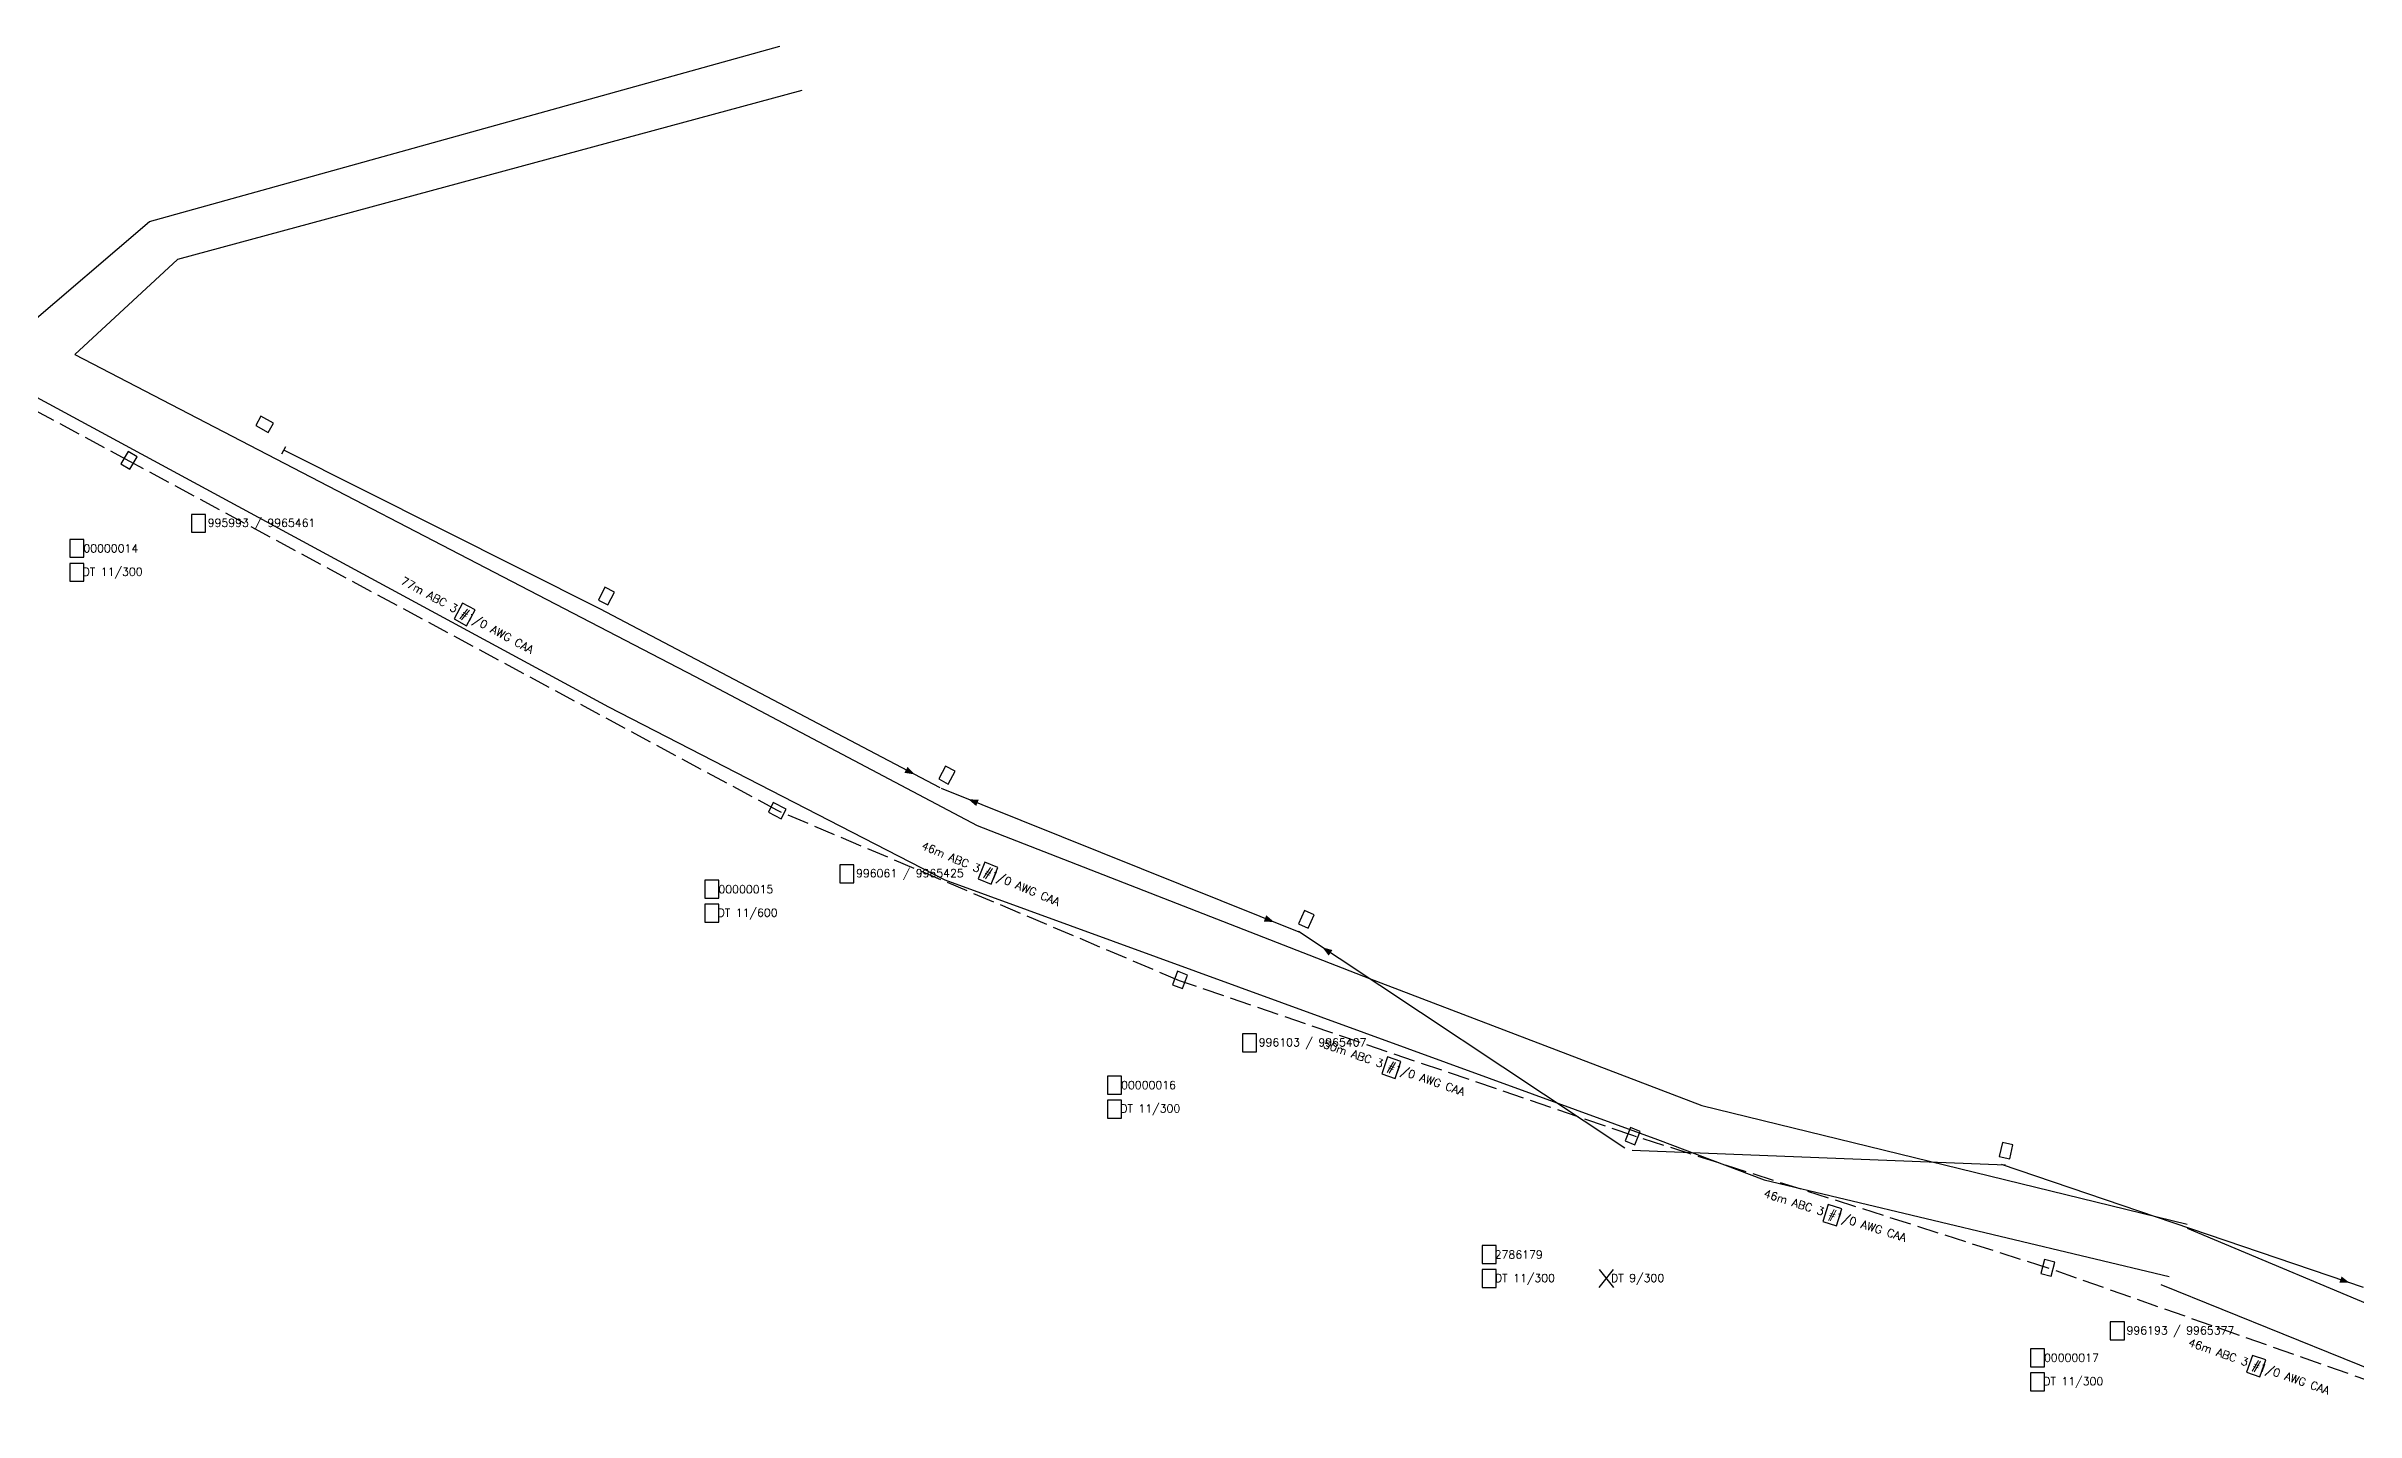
# Model space of a CAD drawing. Extents: x 936087 to 996633, y 9964951 to 10005451.
# Drawn here: x 995984.8 to 996225.3, y 9965362.3 to 9965504.5 of the extents above; entities that cross this region are included whole.
import ezdxf
from ezdxf.enums import TextEntityAlignment as Align

# ---------------------------------------------------------------- set-up
doc = ezdxf.new("R2010")
doc.units = 0
doc.header["$LTSCALE"] = 3
doc.linetypes.add('DASHED', pattern=[1, 0.75, -0.25])
for name, color, linetype in [('ENCABECAMENTO', 5, 'CONTINUOUS'), ('ENCABECAMENTO_PROJ', 1, 'CONTINUOUS'), ('PONTO_GEOGRAFICO', 7, 'CONTINUOUS'), ('PONTO_GEOGRAFICO_PROJ', 6, 'CONTINUOUS'), ('TEXTO_PG_COORD_PROJ', 7, 'CONTINUOUS'), ('TEXTO_PG_NUMERO_PROJ', 7, 'CONTINUOUS'), ('TEXTO_PG_PROJ', 7, 'CONTINUOUS'), ('TEXTO_PG_RETI', 7, 'CONTINUOUS'), ('TEXTO_TP_PROJ', 7, 'CONTINUOUS'), ('TRECHO_PRIMARIO_PROJ', 1, 'DASHED'), ('TRECHO_SECUNDARIO', 1, 'CONTINUOUS')]:
    doc.layers.add(name, color=color, linetype=linetype)
doc.styles.get("Standard").update_dxf_attribs({"font": 'ROMANS', "width": 0.8})

# ---------------------------------------------------------------- blocks, each defined once
blk = doc.blocks.new('002F')
at = {"color": 0}
blk.add_lwpolyline([(-1.11328, 1.5), (-1.11328, -1.5), (1.113281, -1.5), (1.113281, 1.5)], close=True, dxfattribs=at)
blk = doc.blocks.new('004C')
at = {"color": 0}
blk.add_solid([(0, 0), (2.050781, -0.6958), (2.050781, 0.6958)], dxfattribs=at)
blk = doc.blocks.new('0048')
at = {"color": 0}
blk.add_line((0, -0.8789), (0, 0.878906), dxfattribs=at)

msp = doc.modelspace()

# ---------------------------------------------------------------- linework, layer by layer
at = {"layer": 'MUB_PROJ', "color": 84}
for p, q in [((995995.56, 9965486.23), (996061.18, 9965504.47)), ((996061.18, 9965504.47), (996061.18, 9965504.47)), ((996063.49, 9965499.86), (995998.49, 9965482.25)), ((995982.35, 9965474.91), (995995.56, 9965486.23)), ((995998.49, 9965482.25), (995987.8, 9965472.39)), ((995987.8, 9965472.39), (996052.38, 9965438.85)), ((995982.14, 9965468.83), (996043.36, 9965435.7)), ((996052.38, 9965438.85), (996081.73, 9965423.33)), ((996043.36, 9965435.7), (996078.37, 9965417.67)), ((996081.73, 9965423.33), (996122.61, 9965407.4)), ((996078.37, 9965417.67), (996152.59, 9965390.63)), ((996122.61, 9965407.4), (996157.21, 9965394.19)), ((996157.21, 9965394.19), (996207.73, 9965381.82)), ((996152.59, 9965390.63), (996163.7, 9965386.43)), ((996163.7, 9965386.43), (996205.85, 9965376.37)), ((996207.73, 9965381.82), (996207.73, 9965381.82)), ((996207.73, 9965381.4), (996241.7, 9965367.15)), ((996205.01, 9965375.53), (996237.71, 9965362.32)), ((996205.85, 9965376.37), (996205.85, 9965376.37)), ((996205.85, 9965376.37), (996205.85, 9965376.37)), ((996205.85, 9965376.37), (996205.85, 9965376.37))]:
    msp.add_line(p, q, dxfattribs=at)
at = {"layer": 'TEXTO_PG_COORD_PROJ', "color": 6}
for p, q in [((996001.4, 9965455.72), (995999.92, 9965455.72)), ((995999.92, 9965455.72), (995999.92, 9965453.86)), ((995999.92, 9965453.86), (996001.4, 9965453.86)), ((996001.4, 9965453.86), (996001.4, 9965455.72)), ((996068.91, 9965419.24), (996067.43, 9965419.24)), ((996067.43, 9965419.24), (996067.43, 9965417.37)), ((996068.91, 9965417.37), (996068.91, 9965419.24)), ((996067.43, 9965417.37), (996068.91, 9965417.37)), ((996110.84, 9965401.63), (996109.37, 9965401.63)), ((996109.37, 9965401.63), (996109.37, 9965399.76)), ((996110.84, 9965399.76), (996110.84, 9965401.63)), ((996109.37, 9965399.76), (996110.84, 9965399.76)), ((996201.2, 9965371.65), (996199.73, 9965371.65)), ((996199.73, 9965371.65), (996199.73, 9965369.78)), ((996199.73, 9965369.78), (996201.2, 9965369.78)), ((996201.2, 9965369.78), (996201.2, 9965371.65))]:
    msp.add_line(p, q, dxfattribs=at)
at = {"layer": 'TEXTO_PG_NUMERO_PROJ', "color": 6}
for p, q in [((995988.72, 9965453.12), (995987.25, 9965453.12)), ((995987.25, 9965453.12), (995987.25, 9965451.26)), ((995987.25, 9965451.26), (995988.72, 9965451.26)), ((995988.72, 9965451.26), (995988.72, 9965453.12)), ((996054.85, 9965417.63), (996053.37, 9965417.63)), ((996053.37, 9965417.63), (996053.37, 9965415.77)), ((996054.85, 9965415.77), (996054.85, 9965417.63)), ((996053.37, 9965415.77), (996054.85, 9965415.77)), ((996096.78, 9965397.25), (996095.31, 9965397.25)), ((996095.31, 9965397.25), (996095.31, 9965395.38)), ((996096.78, 9965395.38), (996096.78, 9965397.25)), ((996095.31, 9965395.38), (996096.78, 9965395.38)), ((996135.79, 9965379.6), (996134.32, 9965379.6)), ((996134.32, 9965379.6), (996134.32, 9965377.73)), ((996135.79, 9965377.73), (996135.79, 9965379.6)), ((996134.32, 9965377.73), (996135.79, 9965377.73)), ((996192.88, 9965368.85), (996191.41, 9965368.85)), ((996191.41, 9965368.85), (996191.41, 9965366.99)), ((996192.88, 9965366.99), (996192.88, 9965368.85)), ((996191.41, 9965366.99), (996192.88, 9965366.99))]:
    msp.add_line(p, q, dxfattribs=at)
at = {"layer": 'TEXTO_PG_PROJ', "color": 6}
for p, q in [((995988.72, 9965450.62), (995987.25, 9965450.62)), ((995987.25, 9965450.62), (995987.25, 9965448.76)), ((995988.72, 9965448.76), (995988.72, 9965450.62)), ((995987.25, 9965448.76), (995988.72, 9965448.76)), ((996054.85, 9965415.13), (996053.37, 9965415.13)), ((996053.37, 9965415.13), (996053.37, 9965413.27)), ((996054.85, 9965413.27), (996054.85, 9965415.13)), ((996053.37, 9965413.27), (996054.85, 9965413.27)), ((996096.78, 9965394.75), (996095.31, 9965394.75)), ((996095.31, 9965394.75), (996095.31, 9965392.88)), ((996096.78, 9965392.88), (996096.78, 9965394.75)), ((996095.31, 9965392.88), (996096.78, 9965392.88)), ((996135.79, 9965377.1), (996134.32, 9965377.1)), ((996134.32, 9965377.1), (996134.32, 9965375.23)), ((996135.79, 9965375.23), (996135.79, 9965377.1)), ((996134.32, 9965375.23), (996135.79, 9965375.23)), ((996192.88, 9965366.35), (996191.41, 9965366.35)), ((996191.41, 9965366.35), (996191.41, 9965364.49)), ((996192.88, 9965364.49), (996192.88, 9965366.35)), ((996191.41, 9965364.49), (996192.88, 9965364.49))]:
    msp.add_line(p, q, dxfattribs=at)
at = {"layer": 'TEXTO_PG_RETI', "color": 7}
for p, q in [((996146.52, 9965377.1), (996147.99, 9965375.23)), ((996146.52, 9965375.23), (996147.99, 9965377.1))]:
    msp.add_line(p, q, dxfattribs=at)
at = {"layer": 'TEXTO_TP_PROJ', "color": 6}
for p, q in [((996028.16, 9965446.48), (996027.28, 9965444.84)), ((996029.46, 9965445.78), (996028.16, 9965446.48)), ((996027.28, 9965444.84), (996028.57, 9965444.14)), ((996028.57, 9965444.14), (996029.46, 9965445.78)), ((996082.55, 9965419.52), (996081.83, 9965417.8)), ((996081.83, 9965417.8), (996083.19, 9965417.23)), ((996083.91, 9965418.95), (996082.55, 9965419.52)), ((996083.19, 9965417.23), (996083.91, 9965418.95)), ((996124.48, 9965399.25), (996123.87, 9965397.49)), ((996125.87, 9965398.77), (996124.48, 9965399.25)), ((996125.26, 9965397.01), (996125.87, 9965398.77)), ((996123.87, 9965397.49), (996125.26, 9965397.01)), ((996170.37, 9965383.87), (996169.8, 9965382.1)), ((996171.77, 9965383.43), (996170.37, 9965383.87)), ((996169.8, 9965382.1), (996171.21, 9965381.65)), ((996171.21, 9965381.65), (996171.77, 9965383.43)), ((996214.55, 9965368.17), (996213.93, 9965366.41)), ((996215.94, 9965367.69), (996214.55, 9965368.17)), ((996215.32, 9965365.93), (996215.94, 9965367.69)), ((996213.93, 9965366.41), (996215.32, 9965365.93))]:
    msp.add_line(p, q, dxfattribs=at)
at = {"layer": 'TRECHO_PRIMARIO_PROJ', "color": 6}
for p, q in [((995993.51, 9965461.25), (995924.02, 9965498.53)), ((996060.94, 9965424.89), (995993.51, 9965461.25)), ((996102.82, 9965407.17), (996060.94, 9965424.89)), ((996150, 9965391.06), (996102.82, 9965407.17)), ((996193.26, 9965377.25), (996150, 9965391.06)), ((996235.83, 9965362.29), (996193.26, 9965377.25))]:
    msp.add_line(p, q, dxfattribs=at)
at = {"layer": 'TRECHO_SECUNDARIO', "color": 1}
for p, q in [((996042.46, 9965445.88), (996009.55, 9965462.41)), ((996077.9, 9965427.25), (996042.44, 9965445.9)), ((996115.46, 9965412.17), (996078.04, 9965427.19)), ((996149.17, 9965389.75), (996115.19, 9965412.31)), ((996188.83, 9965387.97), (996149.94, 9965389.5)), ((996226.09, 9965375.24), (996188.41, 9965388.05))]:
    msp.add_line(p, q, dxfattribs=at)

# ---------------------------------------------------------------- block references
at = {"layer": 'ENCABECAMENTO', "color": 5, "xscale": 0.5, "yscale": 0.5}
for name, p, rotation in [('0048', (996009.55, 9965462.41), 333), ('004C', (996075.24, 9965428.65), 152), ('004C', (996080.82, 9965426.07), 338), ('004C', (996112.67, 9965413.28), 158), ('004C', (996117.69, 9965410.65), 326)]:
    msp.add_blockref(name, p, dxfattribs=dict(at, rotation=rotation))
at = {"layer": 'ENCABECAMENTO_PROJ', "color": 6, "xscale": 0.5, "yscale": 0.5, "rotation": 161}
msp.add_blockref('004C', (996224.67, 9965375.72), dxfattribs=at)
at = {"layer": 'PONTO_GEOGRAFICO', "color": 7, "xscale": 0.5, "yscale": 0.5}
for p, rotation in [((996007.54, 9965465.1), 61), ((996043.14, 9965447.22), 333), ((996078.6, 9965428.58), 332), ((996116.02, 9965413.56), 336), ((996188.89, 9965389.47), 347)]:
    msp.add_blockref('002F', p, dxfattribs=dict(at, rotation=rotation))
at = {"layer": 'PONTO_GEOGRAFICO_PROJ', "color": 6, "xscale": 0.5, "yscale": 0.5}
for p, rotation in [((995993.42, 9965461.36), 329), ((996060.93, 9965424.88), 243), ((996102.87, 9965407.26), 339), ((996150, 9965391), 338), ((996193.23, 9965377.28), 345)]:
    msp.add_blockref('002F', p, dxfattribs=dict(at, rotation=rotation))

# ---------------------------------------------------------------- texts
at = {"layer": 'TEXTO_PG_COORD_PROJ', "color": 6}
for s, p in [(' 995993 / 9965461', (996006.94, 9965454.79)), (' 996061 / 9965425', (996074.45, 9965418.31)), (' 996103 / 9965407', (996116.38, 9965400.7)), (' 996193 / 9965377', (996206.75, 9965370.71))]:
    msp.add_text(s, height=0.8333, dxfattribs=at).set_placement(p, align=Align.MIDDLE)
at = {"layer": 'TEXTO_PG_NUMERO_PROJ', "color": 6}
for s, p in [(' 00000014', (995991.24, 9965452.19)), (' 00000015', (996057.37, 9965416.7)), (' 00000016', (996099.3, 9965396.31)), (' 2786179', (996137.85, 9965378.66)), (' 00000017', (996195.4, 9965367.92))]:
    msp.add_text(s, height=0.833, dxfattribs=at).set_placement(p, align=Align.MIDDLE)
at = {"layer": 'TEXTO_PG_PROJ', "color": 6}
for s, p in [(' DT 11/300', (995991.43, 9965449.69)), (' DT 11/600', (996057.55, 9965414.2)), (' DT 11/300', (996099.48, 9965393.81)), (' DT 11/300', (996138.5, 9965376.16)), (' DT 11/300', (996195.59, 9965365.42))]:
    msp.add_text(s, height=0.833, dxfattribs=at).set_placement(p, align=Align.MIDDLE)
at = {"layer": 'TEXTO_PG_RETI', "color": 7}
msp.add_text(' DT 9/300', height=0.833, dxfattribs=at).set_placement((996150.23, 9965376.16), align=Align.MIDDLE)
at = {"layer": 'TEXTO_TP_PROJ', "color": 6}
for s, rotation, p in [(' 77m ABC 3 #1/0 AWG CAA', 331.6239, (996028.37, 9965445.31)), (' 46m ABC 3 #1/0 AWG CAA', 337.2281, (996082.87, 9965418.37)), (' 50m ABC 3 #1/0 AWG CAA', 340.9726, (996124.87, 9965398.13)), (' 46m ABC 3 #1/0 AWG CAA', 342.405, (996170.79, 9965382.76)), (' 46m ABC 3 #1/0 AWG CAA', 340.7324, (996214.94, 9965367.05))]:
    msp.add_text(s, height=0.8333, rotation=rotation, dxfattribs=at).set_placement(p, align=Align.MIDDLE)

doc.saveas('drawing.dxf')
